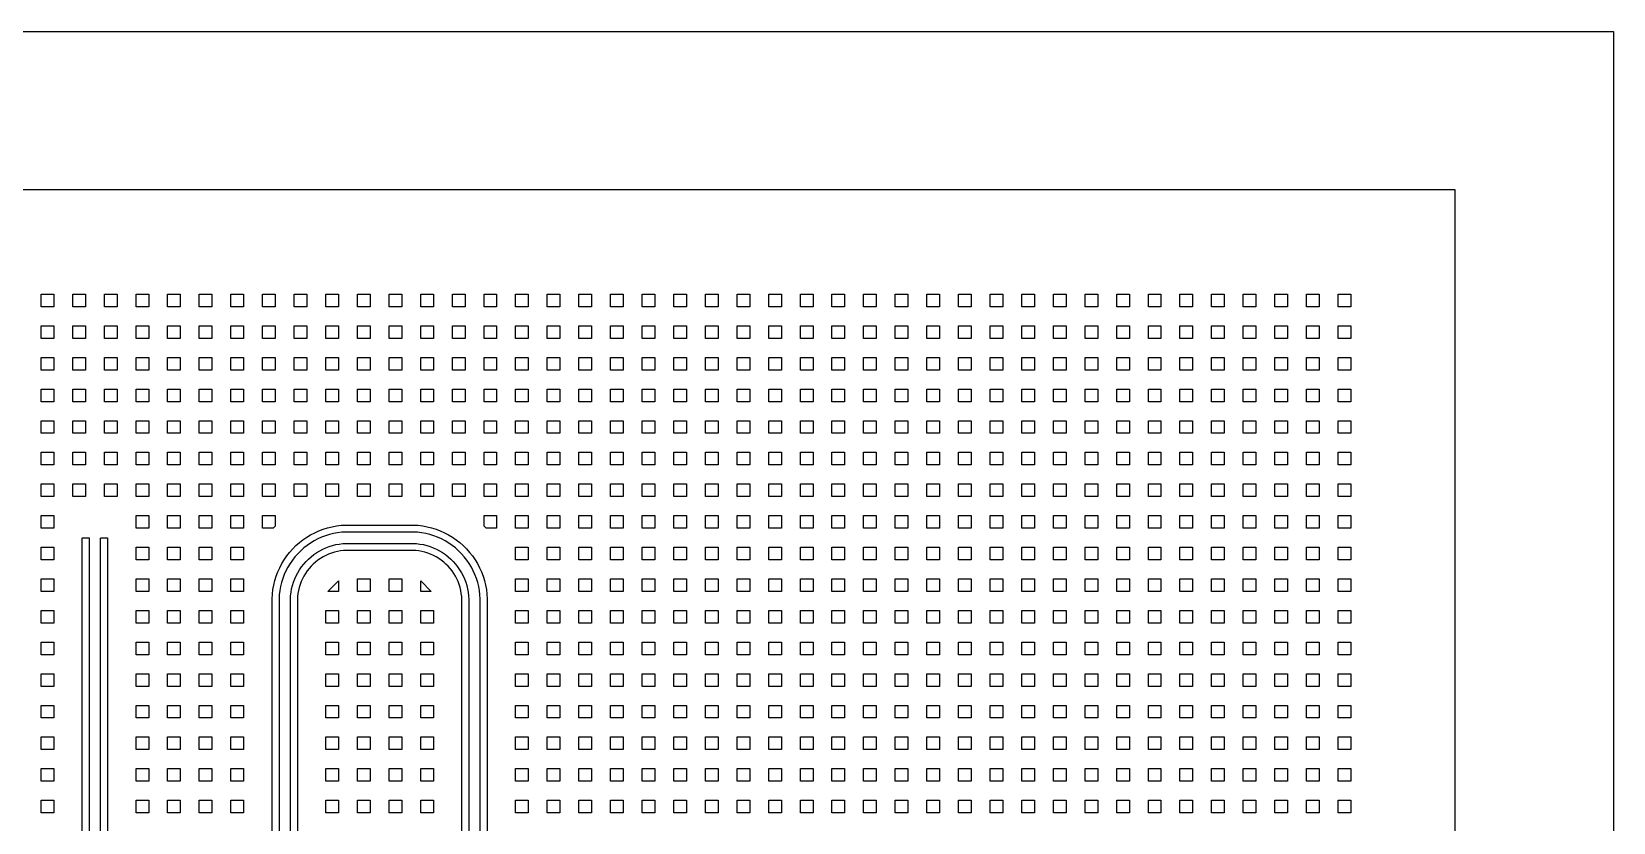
# Model space of a CAD drawing. Extents: x -2500 to 2500, y -2500 to 2500.
# Drawn here: x 0 to 2500, y 1250 to 2500 of the extents above; entities that cross this region are included whole.
import ezdxf

# ---------------------------------------------------------------- set-up
doc = ezdxf.new("R2010")
doc.units = 0
doc.layers.add('Flux traps', color=4, linetype='CONTINUOUS')
doc.layers.add('Nb_GroundP', color=3, linetype='CONTINUOUS')

msp = doc.modelspace()

# ---------------------------------------------------------------- linework, layer by layer
at = {"layer": 'Flux traps'}
for points in [[(15, 2065), (15, 2085), (35, 2085), (35, 2065)], [(65, 2065), (65, 2085), (85, 2085), (85, 2065)], [(115, 2065), (115, 2085), (135, 2085), (135, 2065)], [(165, 2065), (165, 2085), (185, 2085), (185, 2065)], [(215, 2065), (215, 2085), (235, 2085), (235, 2065)], [(265, 2065), (265, 2085), (285, 2085), (285, 2065)], [(315, 2065), (315, 2085), (335, 2085), (335, 2065)], [(365, 2065), (365, 2085), (385, 2085), (385, 2065)], [(415, 2065), (415, 2085), (435, 2085), (435, 2065)], [(465, 2065), (465, 2085), (485, 2085), (485, 2065)], [(515, 2065), (515, 2085), (535, 2085), (535, 2065)], [(565, 2065), (565, 2085), (585, 2085), (585, 2065)], [(615, 2065), (615, 2085), (635, 2085), (635, 2065)], [(665, 2065), (665, 2085), (685, 2085), (685, 2065)], [(715, 2065), (715, 2085), (735, 2085), (735, 2065)], [(765, 2065), (765, 2085), (785, 2085), (785, 2065)], [(815, 2065), (815, 2085), (835, 2085), (835, 2065)], [(865, 2065), (865, 2085), (885, 2085), (885, 2065)], [(915, 2065), (915, 2085), (935, 2085), (935, 2065)], [(965, 2065), (965, 2085), (985, 2085), (985, 2065)], [(1015, 2065), (1015, 2085), (1035, 2085), (1035, 2065)], [(1065, 2065), (1065, 2085), (1085, 2085), (1085, 2065)], [(1115, 2065), (1115, 2085), (1135, 2085), (1135, 2065)], [(1165, 2065), (1165, 2085), (1185, 2085), (1185, 2065)], [(1215, 2065), (1215, 2085), (1235, 2085), (1235, 2065)], [(1265, 2065), (1265, 2085), (1285, 2085), (1285, 2065)], [(1315, 2065), (1315, 2085), (1335, 2085), (1335, 2065)], [(1365, 2065), (1365, 2085), (1385, 2085), (1385, 2065)], [(1415, 2065), (1415, 2085), (1435, 2085), (1435, 2065)], [(1465, 2065), (1465, 2085), (1485, 2085), (1485, 2065)], [(1515, 2065), (1515, 2085), (1535, 2085), (1535, 2065)], [(1565, 2065), (1565, 2085), (1585, 2085), (1585, 2065)], [(1615, 2065), (1615, 2085), (1635, 2085), (1635, 2065)], [(1665, 2065), (1665, 2085), (1685, 2085), (1685, 2065)], [(1715, 2065), (1715, 2085), (1735, 2085), (1735, 2065)], [(1765, 2065), (1765, 2085), (1785, 2085), (1785, 2065)], [(1815, 2065), (1815, 2085), (1835, 2085), (1835, 2065)], [(1865, 2065), (1865, 2085), (1885, 2085), (1885, 2065)], [(1915, 2065), (1915, 2085), (1935, 2085), (1935, 2065)], [(1965, 2065), (1965, 2085), (1985, 2085), (1985, 2065)], [(2015, 2065), (2015, 2085), (2035, 2085), (2035, 2065)], [(2065, 2065), (2065, 2085), (2085, 2085), (2085, 2065)], [(15, 2015), (15, 2035), (35, 2035), (35, 2015)], [(65, 2015), (65, 2035), (85, 2035), (85, 2015)], [(115, 2015), (115, 2035), (135, 2035), (135, 2015)], [(165, 2015), (165, 2035), (185, 2035), (185, 2015)], [(215, 2015), (215, 2035), (235, 2035), (235, 2015)], [(265, 2015), (265, 2035), (285, 2035), (285, 2015)], [(315, 2015), (315, 2035), (335, 2035), (335, 2015)], [(365, 2015), (365, 2035), (385, 2035), (385, 2015)], [(415, 2015), (415, 2035), (435, 2035), (435, 2015)], [(465, 2015), (465, 2035), (485, 2035), (485, 2015)], [(515, 2015), (515, 2035), (535, 2035), (535, 2015)], [(565, 2015), (565, 2035), (585, 2035), (585, 2015)], [(615, 2015), (615, 2035), (635, 2035), (635, 2015)], [(665, 2015), (665, 2035), (685, 2035), (685, 2015)], [(715, 2015), (715, 2035), (735, 2035), (735, 2015)], [(765, 2015), (765, 2035), (785, 2035), (785, 2015)], [(815, 2015), (815, 2035), (835, 2035), (835, 2015)], [(865, 2015), (865, 2035), (885, 2035), (885, 2015)], [(915, 2015), (915, 2035), (935, 2035), (935, 2015)], [(965, 2015), (965, 2035), (985, 2035), (985, 2015)], [(1015, 2015), (1015, 2035), (1035, 2035), (1035, 2015)], [(1065, 2015), (1065, 2035), (1085, 2035), (1085, 2015)], [(1115, 2015), (1115, 2035), (1135, 2035), (1135, 2015)], [(1165, 2015), (1165, 2035), (1185, 2035), (1185, 2015)], [(1215, 2015), (1215, 2035), (1235, 2035), (1235, 2015)], [(1265, 2015), (1265, 2035), (1285, 2035), (1285, 2015)], [(1315, 2015), (1315, 2035), (1335, 2035), (1335, 2015)], [(1365, 2015), (1365, 2035), (1385, 2035), (1385, 2015)], [(1415, 2015), (1415, 2035), (1435, 2035), (1435, 2015)], [(1465, 2015), (1465, 2035), (1485, 2035), (1485, 2015)], [(1515, 2015), (1515, 2035), (1535, 2035), (1535, 2015)], [(1565, 2015), (1565, 2035), (1585, 2035), (1585, 2015)], [(1615, 2015), (1615, 2035), (1635, 2035), (1635, 2015)], [(1665, 2015), (1665, 2035), (1685, 2035), (1685, 2015)], [(1715, 2015), (1715, 2035), (1735, 2035), (1735, 2015)], [(1765, 2015), (1765, 2035), (1785, 2035), (1785, 2015)], [(1815, 2015), (1815, 2035), (1835, 2035), (1835, 2015)], [(1865, 2015), (1865, 2035), (1885, 2035), (1885, 2015)], [(1915, 2015), (1915, 2035), (1935, 2035), (1935, 2015)], [(1965, 2015), (1965, 2035), (1985, 2035), (1985, 2015)], [(2015, 2015), (2015, 2035), (2035, 2035), (2035, 2015)], [(2065, 2015), (2065, 2035), (2085, 2035), (2085, 2015)], [(15, 1965), (15, 1985), (35, 1985), (35, 1965)], [(65, 1965), (65, 1985), (85, 1985), (85, 1965)], [(115, 1965), (115, 1985), (135, 1985), (135, 1965)], [(165, 1965), (165, 1985), (185, 1985), (185, 1965)], [(215, 1965), (215, 1985), (235, 1985), (235, 1965)], [(265, 1965), (265, 1985), (285, 1985), (285, 1965)], [(315, 1965), (315, 1985), (335, 1985), (335, 1965)], [(365, 1965), (365, 1985), (385, 1985), (385, 1965)], [(415, 1965), (415, 1985), (435, 1985), (435, 1965)], [(465, 1965), (465, 1985), (485, 1985), (485, 1965)], [(515, 1965), (515, 1985), (535, 1985), (535, 1965)], [(565, 1965), (565, 1985), (585, 1985), (585, 1965)], [(615, 1965), (615, 1985), (635, 1985), (635, 1965)], [(665, 1965), (665, 1985), (685, 1985), (685, 1965)], [(715, 1965), (715, 1985), (735, 1985), (735, 1965)], [(765, 1965), (765, 1985), (785, 1985), (785, 1965)], [(815, 1965), (815, 1985), (835, 1985), (835, 1965)], [(865, 1965), (865, 1985), (885, 1985), (885, 1965)], [(915, 1965), (915, 1985), (935, 1985), (935, 1965)], [(965, 1965), (965, 1985), (985, 1985), (985, 1965)], [(1015, 1965), (1015, 1985), (1035, 1985), (1035, 1965)], [(1065, 1965), (1065, 1985), (1085, 1985), (1085, 1965)], [(1115, 1965), (1115, 1985), (1135, 1985), (1135, 1965)], [(1165, 1965), (1165, 1985), (1185, 1985), (1185, 1965)], [(1215, 1965), (1215, 1985), (1235, 1985), (1235, 1965)], [(1265, 1965), (1265, 1985), (1285, 1985), (1285, 1965)], [(1315, 1965), (1315, 1985), (1335, 1985), (1335, 1965)], [(1365, 1965), (1365, 1985), (1385, 1985), (1385, 1965)], [(1415, 1965), (1415, 1985), (1435, 1985), (1435, 1965)], [(1465, 1965), (1465, 1985), (1485, 1985), (1485, 1965)], [(1515, 1965), (1515, 1985), (1535, 1985), (1535, 1965)], [(1565, 1965), (1565, 1985), (1585, 1985), (1585, 1965)], [(1615, 1965), (1615, 1985), (1635, 1985), (1635, 1965)], [(1665, 1965), (1665, 1985), (1685, 1985), (1685, 1965)], [(1715, 1965), (1715, 1985), (1735, 1985), (1735, 1965)], [(1765, 1965), (1765, 1985), (1785, 1985), (1785, 1965)], [(1815, 1965), (1815, 1985), (1835, 1985), (1835, 1965)], [(1865, 1965), (1865, 1985), (1885, 1985), (1885, 1965)], [(1915, 1965), (1915, 1985), (1935, 1985), (1935, 1965)], [(1965, 1965), (1965, 1985), (1985, 1985), (1985, 1965)], [(2015, 1965), (2015, 1985), (2035, 1985), (2035, 1965)], [(2065, 1965), (2065, 1985), (2085, 1985), (2085, 1965)], [(15, 1915), (15, 1935), (35, 1935), (35, 1915)], [(65, 1915), (65, 1935), (85, 1935), (85, 1915)], [(115, 1915), (115, 1935), (135, 1935), (135, 1915)], [(165, 1915), (165, 1935), (185, 1935), (185, 1915)], [(215, 1915), (215, 1935), (235, 1935), (235, 1915)], [(265, 1915), (265, 1935), (285, 1935), (285, 1915)], [(315, 1915), (315, 1935), (335, 1935), (335, 1915)], [(365, 1915), (365, 1935), (385, 1935), (385, 1915)], [(415, 1915), (415, 1935), (435, 1935), (435, 1915)], [(465, 1915), (465, 1935), (485, 1935), (485, 1915)], [(515, 1915), (515, 1935), (535, 1935), (535, 1915)], [(565, 1915), (565, 1935), (585, 1935), (585, 1915)], [(615, 1915), (615, 1935), (635, 1935), (635, 1915)], [(665, 1915), (665, 1935), (685, 1935), (685, 1915)], [(715, 1915), (715, 1935), (735, 1935), (735, 1915)], [(765, 1915), (765, 1935), (785, 1935), (785, 1915)], [(815, 1915), (815, 1935), (835, 1935), (835, 1915)], [(865, 1915), (865, 1935), (885, 1935), (885, 1915)], [(915, 1915), (915, 1935), (935, 1935), (935, 1915)], [(965, 1915), (965, 1935), (985, 1935), (985, 1915)], [(1015, 1915), (1015, 1935), (1035, 1935), (1035, 1915)], [(1065, 1915), (1065, 1935), (1085, 1935), (1085, 1915)], [(1115, 1915), (1115, 1935), (1135, 1935), (1135, 1915)], [(1165, 1915), (1165, 1935), (1185, 1935), (1185, 1915)], [(1215, 1915), (1215, 1935), (1235, 1935), (1235, 1915)], [(1265, 1915), (1265, 1935), (1285, 1935), (1285, 1915)], [(1315, 1915), (1315, 1935), (1335, 1935), (1335, 1915)], [(1365, 1915), (1365, 1935), (1385, 1935), (1385, 1915)], [(1415, 1915), (1415, 1935), (1435, 1935), (1435, 1915)], [(1465, 1915), (1465, 1935), (1485, 1935), (1485, 1915)], [(1515, 1915), (1515, 1935), (1535, 1935), (1535, 1915)], [(1565, 1915), (1565, 1935), (1585, 1935), (1585, 1915)], [(1615, 1915), (1615, 1935), (1635, 1935), (1635, 1915)], [(1665, 1915), (1665, 1935), (1685, 1935), (1685, 1915)], [(1715, 1915), (1715, 1935), (1735, 1935), (1735, 1915)], [(1765, 1915), (1765, 1935), (1785, 1935), (1785, 1915)], [(1815, 1915), (1815, 1935), (1835, 1935), (1835, 1915)], [(1865, 1915), (1865, 1935), (1885, 1935), (1885, 1915)], [(1915, 1915), (1915, 1935), (1935, 1935), (1935, 1915)], [(1965, 1915), (1965, 1935), (1985, 1935), (1985, 1915)], [(2015, 1915), (2015, 1935), (2035, 1935), (2035, 1915)], [(2065, 1915), (2065, 1935), (2085, 1935), (2085, 1915)], [(15, 1865), (15, 1885), (35, 1885), (35, 1865)], [(65, 1865), (65, 1885), (85, 1885), (85, 1865)], [(115, 1865), (115, 1885), (135, 1885), (135, 1865)], [(165, 1865), (165, 1885), (185, 1885), (185, 1865)], [(215, 1865), (215, 1885), (235, 1885), (235, 1865)], [(265, 1865), (265, 1885), (285, 1885), (285, 1865)], [(315, 1865), (315, 1885), (335, 1885), (335, 1865)], [(365, 1865), (365, 1885), (385, 1885), (385, 1865)], [(415, 1865), (415, 1885), (435, 1885), (435, 1865)], [(465, 1865), (465, 1885), (485, 1885), (485, 1865)], [(515, 1865), (515, 1885), (535, 1885), (535, 1865)], [(565, 1865), (565, 1885), (585, 1885), (585, 1865)], [(615, 1865), (615, 1885), (635, 1885), (635, 1865)], [(665, 1865), (665, 1885), (685, 1885), (685, 1865)], [(715, 1865), (715, 1885), (735, 1885), (735, 1865)], [(765, 1865), (765, 1885), (785, 1885), (785, 1865)], [(815, 1865), (815, 1885), (835, 1885), (835, 1865)], [(865, 1865), (865, 1885), (885, 1885), (885, 1865)], [(915, 1865), (915, 1885), (935, 1885), (935, 1865)], [(965, 1865), (965, 1885), (985, 1885), (985, 1865)], [(1015, 1865), (1015, 1885), (1035, 1885), (1035, 1865)], [(1065, 1865), (1065, 1885), (1085, 1885), (1085, 1865)], [(1115, 1865), (1115, 1885), (1135, 1885), (1135, 1865)], [(1165, 1865), (1165, 1885), (1185, 1885), (1185, 1865)], [(1215, 1865), (1215, 1885), (1235, 1885), (1235, 1865)], [(1265, 1865), (1265, 1885), (1285, 1885), (1285, 1865)], [(1315, 1865), (1315, 1885), (1335, 1885), (1335, 1865)], [(1365, 1865), (1365, 1885), (1385, 1885), (1385, 1865)], [(1415, 1865), (1415, 1885), (1435, 1885), (1435, 1865)], [(1465, 1865), (1465, 1885), (1485, 1885), (1485, 1865)], [(1515, 1865), (1515, 1885), (1535, 1885), (1535, 1865)], [(1565, 1865), (1565, 1885), (1585, 1885), (1585, 1865)], [(1615, 1865), (1615, 1885), (1635, 1885), (1635, 1865)], [(1665, 1865), (1665, 1885), (1685, 1885), (1685, 1865)], [(1715, 1865), (1715, 1885), (1735, 1885), (1735, 1865)], [(1765, 1865), (1765, 1885), (1785, 1885), (1785, 1865)], [(1815, 1865), (1815, 1885), (1835, 1885), (1835, 1865)], [(1865, 1865), (1865, 1885), (1885, 1885), (1885, 1865)], [(1915, 1865), (1915, 1885), (1935, 1885), (1935, 1865)], [(1965, 1865), (1965, 1885), (1985, 1885), (1985, 1865)], [(2015, 1865), (2015, 1885), (2035, 1885), (2035, 1865)], [(2065, 1865), (2065, 1885), (2085, 1885), (2085, 1865)], [(15, 1815), (15, 1835), (35, 1835), (35, 1815)], [(65, 1815), (65, 1835), (85, 1835), (85, 1815)], [(115, 1815), (115, 1835), (135, 1835), (135, 1815)], [(165, 1815), (165, 1835), (185, 1835), (185, 1815)], [(215, 1815), (215, 1835), (235, 1835), (235, 1815)], [(265, 1815), (265, 1835), (285, 1835), (285, 1815)], [(315, 1815), (315, 1835), (335, 1835), (335, 1815)], [(365, 1815), (365, 1835), (385, 1835), (385, 1815)], [(415, 1815), (415, 1835), (435, 1835), (435, 1815)], [(465, 1815), (465, 1835), (485, 1835), (485, 1815)], [(515, 1815), (515, 1835), (535, 1835), (535, 1815)], [(565, 1815), (565, 1835), (585, 1835), (585, 1815)], [(615, 1815), (615, 1835), (635, 1835), (635, 1815)], [(665, 1815), (665, 1835), (685, 1835), (685, 1815)], [(715, 1815), (715, 1835), (735, 1835), (735, 1815)], [(765, 1815), (765, 1835), (785, 1835), (785, 1815)], [(815, 1815), (815, 1835), (835, 1835), (835, 1815)], [(865, 1815), (865, 1835), (885, 1835), (885, 1815)], [(915, 1815), (915, 1835), (935, 1835), (935, 1815)], [(965, 1815), (965, 1835), (985, 1835), (985, 1815)], [(1015, 1815), (1015, 1835), (1035, 1835), (1035, 1815)], [(1065, 1815), (1065, 1835), (1085, 1835), (1085, 1815)], [(1115, 1815), (1115, 1835), (1135, 1835), (1135, 1815)], [(1165, 1815), (1165, 1835), (1185, 1835), (1185, 1815)], [(1215, 1815), (1215, 1835), (1235, 1835), (1235, 1815)], [(1265, 1815), (1265, 1835), (1285, 1835), (1285, 1815)], [(1315, 1815), (1315, 1835), (1335, 1835), (1335, 1815)], [(1365, 1815), (1365, 1835), (1385, 1835), (1385, 1815)], [(1415, 1815), (1415, 1835), (1435, 1835), (1435, 1815)], [(1465, 1815), (1465, 1835), (1485, 1835), (1485, 1815)], [(1515, 1815), (1515, 1835), (1535, 1835), (1535, 1815)], [(1565, 1815), (1565, 1835), (1585, 1835), (1585, 1815)], [(1615, 1815), (1615, 1835), (1635, 1835), (1635, 1815)], [(1665, 1815), (1665, 1835), (1685, 1835), (1685, 1815)], [(1715, 1815), (1715, 1835), (1735, 1835), (1735, 1815)], [(1765, 1815), (1765, 1835), (1785, 1835), (1785, 1815)], [(1815, 1815), (1815, 1835), (1835, 1835), (1835, 1815)], [(1865, 1815), (1865, 1835), (1885, 1835), (1885, 1815)], [(1915, 1815), (1915, 1835), (1935, 1835), (1935, 1815)], [(1965, 1815), (1965, 1835), (1985, 1835), (1985, 1815)], [(2015, 1815), (2015, 1835), (2035, 1835), (2035, 1815)], [(2065, 1815), (2065, 1835), (2085, 1835), (2085, 1815)], [(15, 1765), (15, 1785), (35, 1785), (35, 1765)], [(65, 1765), (65, 1785), (85, 1785), (85, 1765)], [(115, 1765), (115, 1785), (135, 1785), (135, 1765)], [(165, 1765), (165, 1785), (185, 1785), (185, 1765)], [(215, 1765), (215, 1785), (235, 1785), (235, 1765)], [(265, 1765), (265, 1785), (285, 1785), (285, 1765)], [(315, 1765), (315, 1785), (335, 1785), (335, 1765)], [(365, 1765), (365, 1785), (385, 1785), (385, 1765)], [(415, 1765), (415, 1785), (435, 1785), (435, 1765)], [(465, 1765), (465, 1785), (485, 1785), (485, 1765)], [(515, 1765), (515, 1785), (535, 1785), (535, 1765)], [(565, 1765), (565, 1785), (585, 1785), (585, 1765)], [(615, 1765), (615, 1785), (635, 1785), (635, 1765)], [(665, 1765), (665, 1785), (685, 1785), (685, 1765)], [(715, 1765), (715, 1785), (735, 1785), (735, 1765)], [(765, 1765), (765, 1785), (785, 1785), (785, 1765)], [(815, 1765), (815, 1785), (835, 1785), (835, 1765)], [(865, 1765), (865, 1785), (885, 1785), (885, 1765)], [(915, 1765), (915, 1785), (935, 1785), (935, 1765)], [(965, 1765), (965, 1785), (985, 1785), (985, 1765)], [(1015, 1765), (1015, 1785), (1035, 1785), (1035, 1765)], [(1065, 1765), (1065, 1785), (1085, 1785), (1085, 1765)], [(1115, 1765), (1115, 1785), (1135, 1785), (1135, 1765)], [(1165, 1765), (1165, 1785), (1185, 1785), (1185, 1765)], [(1215, 1765), (1215, 1785), (1235, 1785), (1235, 1765)], [(1265, 1765), (1265, 1785), (1285, 1785), (1285, 1765)], [(1315, 1765), (1315, 1785), (1335, 1785), (1335, 1765)], [(1365, 1765), (1365, 1785), (1385, 1785), (1385, 1765)], [(1415, 1765), (1415, 1785), (1435, 1785), (1435, 1765)], [(1465, 1765), (1465, 1785), (1485, 1785), (1485, 1765)], [(1515, 1765), (1515, 1785), (1535, 1785), (1535, 1765)], [(1565, 1765), (1565, 1785), (1585, 1785), (1585, 1765)], [(1615, 1765), (1615, 1785), (1635, 1785), (1635, 1765)], [(1665, 1765), (1665, 1785), (1685, 1785), (1685, 1765)], [(1715, 1765), (1715, 1785), (1735, 1785), (1735, 1765)], [(1765, 1765), (1765, 1785), (1785, 1785), (1785, 1765)], [(1815, 1765), (1815, 1785), (1835, 1785), (1835, 1765)], [(1865, 1765), (1865, 1785), (1885, 1785), (1885, 1765)], [(1915, 1765), (1915, 1785), (1935, 1785), (1935, 1765)], [(1965, 1765), (1965, 1785), (1985, 1785), (1985, 1765)], [(2015, 1765), (2015, 1785), (2035, 1785), (2035, 1765)], [(2065, 1765), (2065, 1785), (2085, 1785), (2085, 1765)], [(15, 1715), (15, 1735), (35, 1735), (35, 1715)], [(165, 1715), (165, 1735), (185, 1735), (185, 1715)], [(215, 1715), (215, 1735), (235, 1735), (235, 1715)], [(265, 1715), (265, 1735), (285, 1735), (285, 1715)], [(315, 1715), (315, 1735), (335, 1735), (335, 1715)], [(365, 1715), (365, 1735), (385, 1735), (385, 1718.322), (381.678, 1715)], [(718.322, 1715), (715, 1718.322), (715, 1735), (735, 1735), (735, 1715)], [(765, 1715), (765, 1735), (785, 1735), (785, 1715)], [(815, 1715), (815, 1735), (835, 1735), (835, 1715)], [(865, 1715), (865, 1735), (885, 1735), (885, 1715)], [(915, 1715), (915, 1735), (935, 1735), (935, 1715)], [(965, 1715), (965, 1735), (985, 1735), (985, 1715)], [(1015, 1715), (1015, 1735), (1035, 1735), (1035, 1715)], [(1065, 1715), (1065, 1735), (1085, 1735), (1085, 1715)], [(1115, 1715), (1115, 1735), (1135, 1735), (1135, 1715)], [(1165, 1715), (1165, 1735), (1185, 1735), (1185, 1715)], [(1215, 1715), (1215, 1735), (1235, 1735), (1235, 1715)], [(1265, 1715), (1265, 1735), (1285, 1735), (1285, 1715)], [(1315, 1715), (1315, 1735), (1335, 1735), (1335, 1715)], [(1365, 1715), (1365, 1735), (1385, 1735), (1385, 1715)], [(1415, 1715), (1415, 1735), (1435, 1735), (1435, 1715)], [(1465, 1715), (1465, 1735), (1485, 1735), (1485, 1715)], [(1515, 1715), (1515, 1735), (1535, 1735), (1535, 1715)], [(1565, 1715), (1565, 1735), (1585, 1735), (1585, 1715)], [(1615, 1715), (1615, 1735), (1635, 1735), (1635, 1715)], [(1665, 1715), (1665, 1735), (1685, 1735), (1685, 1715)], [(1715, 1715), (1715, 1735), (1735, 1735), (1735, 1715)], [(1765, 1715), (1765, 1735), (1785, 1735), (1785, 1715)], [(1815, 1715), (1815, 1735), (1835, 1735), (1835, 1715)], [(1865, 1715), (1865, 1735), (1885, 1735), (1885, 1715)], [(1915, 1715), (1915, 1735), (1935, 1735), (1935, 1715)], [(1965, 1715), (1965, 1735), (1985, 1735), (1985, 1715)], [(2015, 1715), (2015, 1735), (2035, 1735), (2035, 1715)], [(2065, 1715), (2065, 1735), (2085, 1735), (2085, 1715)], [(15, 1665), (15, 1685), (35, 1685), (35, 1665)], [(165, 1665), (165, 1685), (185, 1685), (185, 1665)], [(215, 1665), (215, 1685), (235, 1685), (235, 1665)], [(265, 1665), (265, 1685), (285, 1685), (285, 1665)], [(315, 1665), (315, 1685), (335, 1685), (335, 1665)], [(765, 1665), (765, 1685), (785, 1685), (785, 1665)], [(815, 1665), (815, 1685), (835, 1685), (835, 1665)], [(865, 1665), (865, 1685), (885, 1685), (885, 1665)], [(915, 1665), (915, 1685), (935, 1685), (935, 1665)], [(965, 1665), (965, 1685), (985, 1685), (985, 1665)], [(1015, 1665), (1015, 1685), (1035, 1685), (1035, 1665)], [(1065, 1665), (1065, 1685), (1085, 1685), (1085, 1665)], [(1115, 1665), (1115, 1685), (1135, 1685), (1135, 1665)], [(1165, 1665), (1165, 1685), (1185, 1685), (1185, 1665)], [(1215, 1665), (1215, 1685), (1235, 1685), (1235, 1665)], [(1265, 1665), (1265, 1685), (1285, 1685), (1285, 1665)], [(1315, 1665), (1315, 1685), (1335, 1685), (1335, 1665)], [(1365, 1665), (1365, 1685), (1385, 1685), (1385, 1665)], [(1415, 1665), (1415, 1685), (1435, 1685), (1435, 1665)], [(1465, 1665), (1465, 1685), (1485, 1685), (1485, 1665)], [(1515, 1665), (1515, 1685), (1535, 1685), (1535, 1665)], [(1565, 1665), (1565, 1685), (1585, 1685), (1585, 1665)], [(1615, 1665), (1615, 1685), (1635, 1685), (1635, 1665)], [(1665, 1665), (1665, 1685), (1685, 1685), (1685, 1665)], [(1715, 1665), (1715, 1685), (1735, 1685), (1735, 1665)], [(1765, 1665), (1765, 1685), (1785, 1685), (1785, 1665)], [(1815, 1665), (1815, 1685), (1835, 1685), (1835, 1665)], [(1865, 1665), (1865, 1685), (1885, 1685), (1885, 1665)], [(1915, 1665), (1915, 1685), (1935, 1685), (1935, 1665)], [(1965, 1665), (1965, 1685), (1985, 1685), (1985, 1665)], [(2015, 1665), (2015, 1685), (2035, 1685), (2035, 1665)], [(2065, 1665), (2065, 1685), (2085, 1685), (2085, 1665)], [(15, 1615), (15, 1635), (35, 1635), (35, 1615)], [(165, 1615), (165, 1635), (185, 1635), (185, 1615)], [(215, 1615), (215, 1635), (235, 1635), (235, 1615)], [(265, 1615), (265, 1635), (285, 1635), (285, 1615)], [(315, 1615), (315, 1635), (335, 1635), (335, 1615)], [(468.377, 1615), (485, 1631.623), (485, 1615)], [(515, 1615), (515, 1635), (535, 1635), (535, 1615)], [(565, 1615), (565, 1635), (585, 1635), (585, 1615)], [(615, 1615), (615, 1631.623), (631.623, 1615)], [(765, 1615), (765, 1635), (785, 1635), (785, 1615)], [(815, 1615), (815, 1635), (835, 1635), (835, 1615)], [(865, 1615), (865, 1635), (885, 1635), (885, 1615)], [(915, 1615), (915, 1635), (935, 1635), (935, 1615)], [(965, 1615), (965, 1635), (985, 1635), (985, 1615)], [(1015, 1615), (1015, 1635), (1035, 1635), (1035, 1615)], [(1065, 1615), (1065, 1635), (1085, 1635), (1085, 1615)], [(1115, 1615), (1115, 1635), (1135, 1635), (1135, 1615)], [(1165, 1615), (1165, 1635), (1185, 1635), (1185, 1615)], [(1215, 1615), (1215, 1635), (1235, 1635), (1235, 1615)], [(1265, 1615), (1265, 1635), (1285, 1635), (1285, 1615)], [(1315, 1615), (1315, 1635), (1335, 1635), (1335, 1615)], [(1365, 1615), (1365, 1635), (1385, 1635), (1385, 1615)], [(1415, 1615), (1415, 1635), (1435, 1635), (1435, 1615)], [(1465, 1615), (1465, 1635), (1485, 1635), (1485, 1615)], [(1515, 1615), (1515, 1635), (1535, 1635), (1535, 1615)], [(1565, 1615), (1565, 1635), (1585, 1635), (1585, 1615)], [(1615, 1615), (1615, 1635), (1635, 1635), (1635, 1615)], [(1665, 1615), (1665, 1635), (1685, 1635), (1685, 1615)], [(1715, 1615), (1715, 1635), (1735, 1635), (1735, 1615)], [(1765, 1615), (1765, 1635), (1785, 1635), (1785, 1615)], [(1815, 1615), (1815, 1635), (1835, 1635), (1835, 1615)], [(1865, 1615), (1865, 1635), (1885, 1635), (1885, 1615)], [(1915, 1615), (1915, 1635), (1935, 1635), (1935, 1615)], [(1965, 1615), (1965, 1635), (1985, 1635), (1985, 1615)], [(2015, 1615), (2015, 1635), (2035, 1635), (2035, 1615)], [(2065, 1615), (2065, 1635), (2085, 1635), (2085, 1615)], [(15, 1565), (15, 1585), (35, 1585), (35, 1565)], [(165, 1565), (165, 1585), (185, 1585), (185, 1565)], [(215, 1565), (215, 1585), (235, 1585), (235, 1565)], [(265, 1565), (265, 1585), (285, 1585), (285, 1565)], [(315, 1565), (315, 1585), (335, 1585), (335, 1565)], [(465, 1565), (465, 1585), (485, 1585), (485, 1565)], [(515, 1565), (515, 1585), (535, 1585), (535, 1565)], [(565, 1565), (565, 1585), (585, 1585), (585, 1565)], [(615, 1565), (615, 1585), (635, 1585), (635, 1565)], [(765, 1565), (765, 1585), (785, 1585), (785, 1565)], [(815, 1565), (815, 1585), (835, 1585), (835, 1565)], [(865, 1565), (865, 1585), (885, 1585), (885, 1565)], [(915, 1565), (915, 1585), (935, 1585), (935, 1565)], [(965, 1565), (965, 1585), (985, 1585), (985, 1565)], [(1015, 1565), (1015, 1585), (1035, 1585), (1035, 1565)], [(1065, 1565), (1065, 1585), (1085, 1585), (1085, 1565)], [(1115, 1565), (1115, 1585), (1135, 1585), (1135, 1565)], [(1165, 1565), (1165, 1585), (1185, 1585), (1185, 1565)], [(1215, 1565), (1215, 1585), (1235, 1585), (1235, 1565)], [(1265, 1565), (1265, 1585), (1285, 1585), (1285, 1565)], [(1315, 1565), (1315, 1585), (1335, 1585), (1335, 1565)], [(1365, 1565), (1365, 1585), (1385, 1585), (1385, 1565)], [(1415, 1565), (1415, 1585), (1435, 1585), (1435, 1565)], [(1465, 1565), (1465, 1585), (1485, 1585), (1485, 1565)], [(1515, 1565), (1515, 1585), (1535, 1585), (1535, 1565)], [(1565, 1565), (1565, 1585), (1585, 1585), (1585, 1565)], [(1615, 1565), (1615, 1585), (1635, 1585), (1635, 1565)], [(1665, 1565), (1665, 1585), (1685, 1585), (1685, 1565)], [(1715, 1565), (1715, 1585), (1735, 1585), (1735, 1565)], [(1765, 1565), (1765, 1585), (1785, 1585), (1785, 1565)], [(1815, 1565), (1815, 1585), (1835, 1585), (1835, 1565)], [(1865, 1565), (1865, 1585), (1885, 1585), (1885, 1565)], [(1915, 1565), (1915, 1585), (1935, 1585), (1935, 1565)], [(1965, 1565), (1965, 1585), (1985, 1585), (1985, 1565)], [(2015, 1565), (2015, 1585), (2035, 1585), (2035, 1565)], [(2065, 1565), (2065, 1585), (2085, 1585), (2085, 1565)], [(15, 1515), (15, 1535), (35, 1535), (35, 1515)], [(165, 1515), (165, 1535), (185, 1535), (185, 1515)], [(215, 1515), (215, 1535), (235, 1535), (235, 1515)], [(265, 1515), (265, 1535), (285, 1535), (285, 1515)], [(315, 1515), (315, 1535), (335, 1535), (335, 1515)], [(465, 1515), (465, 1535), (485, 1535), (485, 1515)], [(515, 1515), (515, 1535), (535, 1535), (535, 1515)], [(565, 1515), (565, 1535), (585, 1535), (585, 1515)], [(615, 1515), (615, 1535), (635, 1535), (635, 1515)], [(765, 1515), (765, 1535), (785, 1535), (785, 1515)], [(815, 1515), (815, 1535), (835, 1535), (835, 1515)], [(865, 1515), (865, 1535), (885, 1535), (885, 1515)], [(915, 1515), (915, 1535), (935, 1535), (935, 1515)], [(965, 1515), (965, 1535), (985, 1535), (985, 1515)], [(1015, 1515), (1015, 1535), (1035, 1535), (1035, 1515)], [(1065, 1515), (1065, 1535), (1085, 1535), (1085, 1515)], [(1115, 1515), (1115, 1535), (1135, 1535), (1135, 1515)], [(1165, 1515), (1165, 1535), (1185, 1535), (1185, 1515)], [(1215, 1515), (1215, 1535), (1235, 1535), (1235, 1515)], [(1265, 1515), (1265, 1535), (1285, 1535), (1285, 1515)], [(1315, 1515), (1315, 1535), (1335, 1535), (1335, 1515)], [(1365, 1515), (1365, 1535), (1385, 1535), (1385, 1515)], [(1415, 1515), (1415, 1535), (1435, 1535), (1435, 1515)], [(1465, 1515), (1465, 1535), (1485, 1535), (1485, 1515)], [(1515, 1515), (1515, 1535), (1535, 1535), (1535, 1515)], [(1565, 1515), (1565, 1535), (1585, 1535), (1585, 1515)], [(1615, 1515), (1615, 1535), (1635, 1535), (1635, 1515)], [(1665, 1515), (1665, 1535), (1685, 1535), (1685, 1515)], [(1715, 1515), (1715, 1535), (1735, 1535), (1735, 1515)], [(1765, 1515), (1765, 1535), (1785, 1535), (1785, 1515)], [(1815, 1515), (1815, 1535), (1835, 1535), (1835, 1515)], [(1865, 1515), (1865, 1535), (1885, 1535), (1885, 1515)], [(1915, 1515), (1915, 1535), (1935, 1535), (1935, 1515)], [(1965, 1515), (1965, 1535), (1985, 1535), (1985, 1515)], [(2015, 1515), (2015, 1535), (2035, 1535), (2035, 1515)], [(2065, 1515), (2065, 1535), (2085, 1535), (2085, 1515)], [(15, 1465), (15, 1485), (35, 1485), (35, 1465)], [(165, 1465), (165, 1485), (185, 1485), (185, 1465)], [(215, 1465), (215, 1485), (235, 1485), (235, 1465)], [(265, 1465), (265, 1485), (285, 1485), (285, 1465)], [(315, 1465), (315, 1485), (335, 1485), (335, 1465)], [(465, 1465), (465, 1485), (485, 1485), (485, 1465)], [(515, 1465), (515, 1485), (535, 1485), (535, 1465)], [(565, 1465), (565, 1485), (585, 1485), (585, 1465)], [(615, 1465), (615, 1485), (635, 1485), (635, 1465)], [(765, 1465), (765, 1485), (785, 1485), (785, 1465)], [(815, 1465), (815, 1485), (835, 1485), (835, 1465)], [(865, 1465), (865, 1485), (885, 1485), (885, 1465)], [(915, 1465), (915, 1485), (935, 1485), (935, 1465)], [(965, 1465), (965, 1485), (985, 1485), (985, 1465)], [(1015, 1465), (1015, 1485), (1035, 1485), (1035, 1465)], [(1065, 1465), (1065, 1485), (1085, 1485), (1085, 1465)], [(1115, 1465), (1115, 1485), (1135, 1485), (1135, 1465)], [(1165, 1465), (1165, 1485), (1185, 1485), (1185, 1465)], [(1215, 1465), (1215, 1485), (1235, 1485), (1235, 1465)], [(1265, 1465), (1265, 1485), (1285, 1485), (1285, 1465)], [(1315, 1465), (1315, 1485), (1335, 1485), (1335, 1465)], [(1365, 1465), (1365, 1485), (1385, 1485), (1385, 1465)], [(1415, 1465), (1415, 1485), (1435, 1485), (1435, 1465)], [(1465, 1465), (1465, 1485), (1485, 1485), (1485, 1465)], [(1515, 1465), (1515, 1485), (1535, 1485), (1535, 1465)], [(1565, 1465), (1565, 1485), (1585, 1485), (1585, 1465)], [(1615, 1465), (1615, 1485), (1635, 1485), (1635, 1465)], [(1665, 1465), (1665, 1485), (1685, 1485), (1685, 1465)], [(1715, 1465), (1715, 1485), (1735, 1485), (1735, 1465)], [(1765, 1465), (1765, 1485), (1785, 1485), (1785, 1465)], [(1815, 1465), (1815, 1485), (1835, 1485), (1835, 1465)], [(1865, 1465), (1865, 1485), (1885, 1485), (1885, 1465)], [(1915, 1465), (1915, 1485), (1935, 1485), (1935, 1465)], [(1965, 1465), (1965, 1485), (1985, 1485), (1985, 1465)], [(2015, 1465), (2015, 1485), (2035, 1485), (2035, 1465)], [(2065, 1465), (2065, 1485), (2085, 1485), (2085, 1465)], [(15, 1415), (15, 1435), (35, 1435), (35, 1415)], [(165, 1415), (165, 1435), (185, 1435), (185, 1415)], [(215, 1415), (215, 1435), (235, 1435), (235, 1415)], [(265, 1415), (265, 1435), (285, 1435), (285, 1415)], [(315, 1415), (315, 1435), (335, 1435), (335, 1415)], [(465, 1415), (465, 1435), (485, 1435), (485, 1415)], [(515, 1415), (515, 1435), (535, 1435), (535, 1415)], [(565, 1415), (565, 1435), (585, 1435), (585, 1415)], [(615, 1415), (615, 1435), (635, 1435), (635, 1415)], [(765, 1415), (765, 1435), (785, 1435), (785, 1415)], [(815, 1415), (815, 1435), (835, 1435), (835, 1415)], [(865, 1415), (865, 1435), (885, 1435), (885, 1415)], [(915, 1415), (915, 1435), (935, 1435), (935, 1415)], [(965, 1415), (965, 1435), (985, 1435), (985, 1415)], [(1015, 1415), (1015, 1435), (1035, 1435), (1035, 1415)], [(1065, 1415), (1065, 1435), (1085, 1435), (1085, 1415)], [(1115, 1415), (1115, 1435), (1135, 1435), (1135, 1415)], [(1165, 1415), (1165, 1435), (1185, 1435), (1185, 1415)], [(1215, 1415), (1215, 1435), (1235, 1435), (1235, 1415)], [(1265, 1415), (1265, 1435), (1285, 1435), (1285, 1415)], [(1315, 1415), (1315, 1435), (1335, 1435), (1335, 1415)], [(1365, 1415), (1365, 1435), (1385, 1435), (1385, 1415)], [(1415, 1415), (1415, 1435), (1435, 1435), (1435, 1415)], [(1465, 1415), (1465, 1435), (1485, 1435), (1485, 1415)], [(1515, 1415), (1515, 1435), (1535, 1435), (1535, 1415)], [(1565, 1415), (1565, 1435), (1585, 1435), (1585, 1415)], [(1615, 1415), (1615, 1435), (1635, 1435), (1635, 1415)], [(1665, 1415), (1665, 1435), (1685, 1435), (1685, 1415)], [(1715, 1415), (1715, 1435), (1735, 1435), (1735, 1415)], [(1765, 1415), (1765, 1435), (1785, 1435), (1785, 1415)], [(1815, 1415), (1815, 1435), (1835, 1435), (1835, 1415)], [(1865, 1415), (1865, 1435), (1885, 1435), (1885, 1415)], [(1915, 1415), (1915, 1435), (1935, 1435), (1935, 1415)], [(1965, 1415), (1965, 1435), (1985, 1435), (1985, 1415)], [(2015, 1415), (2015, 1435), (2035, 1435), (2035, 1415)], [(2065, 1415), (2065, 1435), (2085, 1435), (2085, 1415)], [(15, 1365), (15, 1385), (35, 1385), (35, 1365)], [(165, 1365), (165, 1385), (185, 1385), (185, 1365)], [(215, 1365), (215, 1385), (235, 1385), (235, 1365)], [(265, 1365), (265, 1385), (285, 1385), (285, 1365)], [(315, 1365), (315, 1385), (335, 1385), (335, 1365)], [(465, 1365), (465, 1385), (485, 1385), (485, 1365)], [(515, 1365), (515, 1385), (535, 1385), (535, 1365)], [(565, 1365), (565, 1385), (585, 1385), (585, 1365)], [(615, 1365), (615, 1385), (635, 1385), (635, 1365)], [(765, 1365), (765, 1385), (785, 1385), (785, 1365)], [(815, 1365), (815, 1385), (835, 1385), (835, 1365)], [(865, 1365), (865, 1385), (885, 1385), (885, 1365)], [(915, 1365), (915, 1385), (935, 1385), (935, 1365)], [(965, 1365), (965, 1385), (985, 1385), (985, 1365)], [(1015, 1365), (1015, 1385), (1035, 1385), (1035, 1365)], [(1065, 1365), (1065, 1385), (1085, 1385), (1085, 1365)], [(1115, 1365), (1115, 1385), (1135, 1385), (1135, 1365)], [(1165, 1365), (1165, 1385), (1185, 1385), (1185, 1365)], [(1215, 1365), (1215, 1385), (1235, 1385), (1235, 1365)], [(1265, 1365), (1265, 1385), (1285, 1385), (1285, 1365)], [(1315, 1365), (1315, 1385), (1335, 1385), (1335, 1365)], [(1365, 1365), (1365, 1385), (1385, 1385), (1385, 1365)], [(1415, 1365), (1415, 1385), (1435, 1385), (1435, 1365)], [(1465, 1365), (1465, 1385), (1485, 1385), (1485, 1365)], [(1515, 1365), (1515, 1385), (1535, 1385), (1535, 1365)], [(1565, 1365), (1565, 1385), (1585, 1385), (1585, 1365)], [(1615, 1365), (1615, 1385), (1635, 1385), (1635, 1365)], [(1665, 1365), (1665, 1385), (1685, 1385), (1685, 1365)], [(1715, 1365), (1715, 1385), (1735, 1385), (1735, 1365)], [(1765, 1365), (1765, 1385), (1785, 1385), (1785, 1365)], [(1815, 1365), (1815, 1385), (1835, 1385), (1835, 1365)], [(1865, 1365), (1865, 1385), (1885, 1385), (1885, 1365)], [(1915, 1365), (1915, 1385), (1935, 1385), (1935, 1365)], [(1965, 1365), (1965, 1385), (1985, 1385), (1985, 1365)], [(2015, 1365), (2015, 1385), (2035, 1385), (2035, 1365)], [(2065, 1365), (2065, 1385), (2085, 1385), (2085, 1365)], [(15, 1315), (15, 1335), (35, 1335), (35, 1315)], [(165, 1315), (165, 1335), (185, 1335), (185, 1315)], [(215, 1315), (215, 1335), (235, 1335), (235, 1315)], [(265, 1315), (265, 1335), (285, 1335), (285, 1315)], [(315, 1315), (315, 1335), (335, 1335), (335, 1315)], [(465, 1315), (465, 1335), (485, 1335), (485, 1315)], [(515, 1315), (515, 1335), (535, 1335), (535, 1315)], [(565, 1315), (565, 1335), (585, 1335), (585, 1315)], [(615, 1315), (615, 1335), (635, 1335), (635, 1315)], [(765, 1315), (765, 1335), (785, 1335), (785, 1315)], [(815, 1315), (815, 1335), (835, 1335), (835, 1315)], [(865, 1315), (865, 1335), (885, 1335), (885, 1315)], [(915, 1315), (915, 1335), (935, 1335), (935, 1315)], [(965, 1315), (965, 1335), (985, 1335), (985, 1315)], [(1015, 1315), (1015, 1335), (1035, 1335), (1035, 1315)], [(1065, 1315), (1065, 1335), (1085, 1335), (1085, 1315)], [(1115, 1315), (1115, 1335), (1135, 1335), (1135, 1315)], [(1165, 1315), (1165, 1335), (1185, 1335), (1185, 1315)], [(1215, 1315), (1215, 1335), (1235, 1335), (1235, 1315)], [(1265, 1315), (1265, 1335), (1285, 1335), (1285, 1315)], [(1315, 1315), (1315, 1335), (1335, 1335), (1335, 1315)], [(1365, 1315), (1365, 1335), (1385, 1335), (1385, 1315)], [(1415, 1315), (1415, 1335), (1435, 1335), (1435, 1315)], [(1465, 1315), (1465, 1335), (1485, 1335), (1485, 1315)], [(1515, 1315), (1515, 1335), (1535, 1335), (1535, 1315)], [(1565, 1315), (1565, 1335), (1585, 1335), (1585, 1315)], [(1615, 1315), (1615, 1335), (1635, 1335), (1635, 1315)], [(1665, 1315), (1665, 1335), (1685, 1335), (1685, 1315)], [(1715, 1315), (1715, 1335), (1735, 1335), (1735, 1315)], [(1765, 1315), (1765, 1335), (1785, 1335), (1785, 1315)], [(1815, 1315), (1815, 1335), (1835, 1335), (1835, 1315)], [(1865, 1315), (1865, 1335), (1885, 1335), (1885, 1315)], [(1915, 1315), (1915, 1335), (1935, 1335), (1935, 1315)], [(1965, 1315), (1965, 1335), (1985, 1335), (1985, 1315)], [(2015, 1315), (2015, 1335), (2035, 1335), (2035, 1315)], [(2065, 1315), (2065, 1335), (2085, 1335), (2085, 1315)], [(15, 1265), (15, 1285), (35, 1285), (35, 1265)], [(165, 1265), (165, 1285), (185, 1285), (185, 1265)], [(215, 1265), (215, 1285), (235, 1285), (235, 1265)], [(265, 1265), (265, 1285), (285, 1285), (285, 1265)], [(315, 1265), (315, 1285), (335, 1285), (335, 1265)], [(465, 1265), (465, 1285), (485, 1285), (485, 1265)], [(515, 1265), (515, 1285), (535, 1285), (535, 1265)], [(565, 1265), (565, 1285), (585, 1285), (585, 1265)], [(615, 1265), (615, 1285), (635, 1285), (635, 1265)], [(765, 1265), (765, 1285), (785, 1285), (785, 1265)], [(815, 1265), (815, 1285), (835, 1285), (835, 1265)], [(865, 1265), (865, 1285), (885, 1285), (885, 1265)], [(915, 1265), (915, 1285), (935, 1285), (935, 1265)], [(965, 1265), (965, 1285), (985, 1285), (985, 1265)], [(1015, 1265), (1015, 1285), (1035, 1285), (1035, 1265)], [(1065, 1265), (1065, 1285), (1085, 1285), (1085, 1265)], [(1115, 1265), (1115, 1285), (1135, 1285), (1135, 1265)], [(1165, 1265), (1165, 1285), (1185, 1285), (1185, 1265)], [(1215, 1265), (1215, 1285), (1235, 1285), (1235, 1265)], [(1265, 1265), (1265, 1285), (1285, 1285), (1285, 1265)], [(1315, 1265), (1315, 1285), (1335, 1285), (1335, 1265)], [(1365, 1265), (1365, 1285), (1385, 1285), (1385, 1265)], [(1415, 1265), (1415, 1285), (1435, 1285), (1435, 1265)], [(1465, 1265), (1465, 1285), (1485, 1285), (1485, 1265)], [(1515, 1265), (1515, 1285), (1535, 1285), (1535, 1265)], [(1565, 1265), (1565, 1285), (1585, 1285), (1585, 1265)], [(1615, 1265), (1615, 1285), (1635, 1285), (1635, 1265)], [(1665, 1265), (1665, 1285), (1685, 1285), (1685, 1265)], [(1715, 1265), (1715, 1285), (1735, 1285), (1735, 1265)], [(1765, 1265), (1765, 1285), (1785, 1285), (1785, 1265)], [(1815, 1265), (1815, 1285), (1835, 1285), (1835, 1265)], [(1865, 1265), (1865, 1285), (1885, 1285), (1885, 1265)], [(1915, 1265), (1915, 1285), (1935, 1285), (1935, 1265)], [(1965, 1265), (1965, 1285), (1985, 1285), (1985, 1265)], [(2015, 1265), (2015, 1285), (2035, 1285), (2035, 1265)], [(2065, 1265), (2065, 1285), (2085, 1285), (2085, 1265)]]:
    msp.add_lwpolyline(points, close=True, dxfattribs=at)
at = {"layer": 'Nb_GroundP'}
msp.add_lwpolyline([(-2500, 0), (-2500, 2500), (2500, 2500), (2500, 0), (2250, 0), (2250, 2250), (-2150, 2250), (-2150, 1850), (-2200, 1850), (-2200, 2250), (-2250, 2250), (-2250, 0)], close=True, dxfattribs=at)
for points in [[(80, 146.374), (80, 1699.044), (80.008, 1699.131), (80.023, 1699.217), (80.045, 1699.301), (80.075, 1699.383), (80.112, 1699.462), (80.156, 1699.538), (80.206, 1699.609), (80.262, 1699.676), (80.324, 1699.738), (80.391, 1699.794), (80.462, 1699.844), (80.538, 1699.888), (80.617, 1699.925), (80.699, 1699.955), (80.783, 1699.977), (80.869, 1699.992), (80.956, 1700), (90.044, 1700), (90.131, 1699.992), (90.217, 1699.977), (90.301, 1699.955), (90.383, 1699.925), (90.462, 1699.888), (90.538, 1699.844), (90.609, 1699.794), (90.676, 1699.738), (90.738, 1699.676), (90.794, 1699.609), (90.844, 1699.538), (90.888, 1699.462), (90.925, 1699.383), (90.955, 1699.301), (90.977, 1699.217), (90.992, 1699.131), (91, 1699.044), (91, 146.642)], [(109, 150.205), (109, 1699.044), (109.008, 1699.131), (109.023, 1699.217), (109.045, 1699.301), (109.075, 1699.383), (109.112, 1699.462), (109.156, 1699.538), (109.206, 1699.609), (109.262, 1699.676), (109.324, 1699.738), (109.391, 1699.794), (109.462, 1699.844), (109.538, 1699.888), (109.617, 1699.925), (109.699, 1699.955), (109.783, 1699.977), (109.869, 1699.992), (109.956, 1700), (119.044, 1700), (119.131, 1699.992), (119.217, 1699.977), (119.301, 1699.955), (119.383, 1699.925), (119.462, 1699.888), (119.538, 1699.844), (119.609, 1699.794), (119.676, 1699.738), (119.738, 1699.676), (119.794, 1699.609), (119.844, 1699.538), (119.888, 1699.462), (119.925, 1699.383), (119.955, 1699.301), (119.977, 1699.217), (119.992, 1699.131), (120, 1699.044), (120, 147.583)], [(380, 147.583), (380, 1603.626), (380.438, 1610.865), (381.312, 1618.064), (382.619, 1625.197), (384.355, 1632.239), (386.512, 1639.162), (389.084, 1645.943), (392.06, 1652.556), (395.43, 1658.977), (399.182, 1665.184), (403.302, 1671.152), (407.774, 1676.861), (412.583, 1682.289), (417.711, 1687.417), (423.139, 1692.226), (428.848, 1696.698), (434.816, 1700.818), (441.023, 1704.57), (447.444, 1707.94), (454.057, 1710.916), (460.838, 1713.488), (467.761, 1715.645), (474.803, 1717.381), (481.936, 1718.688), (489.135, 1719.562), (496.374, 1720), (603.626, 1720), (610.865, 1719.562), (618.064, 1718.688), (625.197, 1717.381), (632.239, 1715.645), (639.162, 1713.488), (645.943, 1710.916), (652.556, 1707.94), (658.977, 1704.57), (665.184, 1700.818), (671.152, 1696.698), (676.861, 1692.226), (682.289, 1687.417), (687.417, 1682.289), (692.226, 1676.861), (696.698, 1671.152), (700.818, 1665.184), (704.57, 1658.977), (707.94, 1652.556), (710.916, 1645.943), (713.488, 1639.162), (715.645, 1632.239), (717.381, 1625.197), (718.688, 1618.064), (719.562, 1610.865), (720, 1603.626), (720, 575.956)], [(709, 625.956), (709, 1603.294), (708.602, 1609.869), (707.808, 1616.408), (706.621, 1622.887), (705.044, 1629.283), (703.085, 1635.572), (700.749, 1641.732), (698.045, 1647.738), (694.984, 1653.571), (691.576, 1659.208), (687.834, 1664.63), (683.772, 1669.815), (679.404, 1674.746), (674.746, 1679.404), (669.815, 1683.772), (664.63, 1687.834), (659.208, 1691.576), (653.571, 1694.984), (647.738, 1698.045), (641.732, 1700.749), (635.572, 1703.085), (629.283, 1705.044), (622.887, 1706.621), (616.408, 1707.808), (609.869, 1708.602), (603.294, 1709), (496.706, 1709), (490.131, 1708.602), (483.592, 1707.808), (477.113, 1706.621), (470.717, 1705.044), (464.428, 1703.085), (458.268, 1700.749), (452.262, 1698.045), (446.429, 1694.984), (440.792, 1691.576), (435.37, 1687.834), (430.185, 1683.772), (425.254, 1679.404), (420.596, 1674.746), (416.228, 1669.815), (412.166, 1664.63), (408.424, 1659.208), (405.016, 1653.571), (401.955, 1647.738), (399.251, 1641.732), (396.915, 1635.572), (394.956, 1629.283), (393.379, 1622.887), (392.192, 1616.408), (391.398, 1609.869), (391, 1603.294), (391, 150.205)], [(409, 146.642), (409, 1602.75), (409.332, 1608.239), (409.995, 1613.699), (410.986, 1619.108), (412.302, 1624.448), (413.938, 1629.698), (415.889, 1634.84), (418.146, 1639.855), (420.701, 1644.725), (423.546, 1649.431), (426.67, 1653.957), (430.062, 1658.286), (433.709, 1662.402), (437.598, 1666.291), (441.714, 1669.938), (446.043, 1673.33), (450.569, 1676.454), (455.275, 1679.299), (460.145, 1681.854), (465.16, 1684.111), (470.302, 1686.062), (475.552, 1687.698), (480.892, 1689.014), (486.301, 1690.005), (491.761, 1690.668), (497.25, 1691), (602.75, 1691), (608.239, 1690.668), (613.699, 1690.005), (619.108, 1689.014), (624.448, 1687.698), (629.698, 1686.062), (634.84, 1684.111), (639.855, 1681.854), (644.725, 1679.299), (649.431, 1676.454), (653.957, 1673.33), (658.286, 1669.938), (662.402, 1666.291), (666.291, 1662.402), (669.938, 1658.286), (673.33, 1653.957), (676.454, 1649.431), (679.299, 1644.725), (681.854, 1639.855), (684.111, 1634.84), (686.062, 1629.698), (687.698, 1624.448), (689.014, 1619.108), (690.005, 1613.699), (690.668, 1608.239), (691, 1602.75), (691, 625.956)], [(680, 575.956), (680, 1602.417), (679.708, 1607.243), (679.125, 1612.043), (678.254, 1616.798), (677.097, 1621.492), (675.659, 1626.108), (673.944, 1630.629), (671.96, 1635.037), (669.713, 1639.318), (667.212, 1643.456), (664.466, 1647.435), (661.484, 1651.24), (658.278, 1654.859), (654.859, 1658.278), (651.24, 1661.484), (647.435, 1664.466), (643.456, 1667.212), (639.318, 1669.713), (635.037, 1671.96), (630.629, 1673.944), (626.108, 1675.659), (621.492, 1677.097), (616.798, 1678.254), (612.043, 1679.125), (607.243, 1679.708), (602.417, 1680), (497.583, 1680), (492.757, 1679.708), (487.957, 1679.125), (483.202, 1678.254), (478.508, 1677.097), (473.892, 1675.659), (469.371, 1673.944), (464.963, 1671.96), (460.682, 1669.713), (456.544, 1667.212), (452.565, 1664.466), (448.76, 1661.484), (445.141, 1658.278), (441.722, 1654.859), (438.516, 1651.24), (435.534, 1647.435), (432.788, 1643.456), (430.287, 1639.318), (428.04, 1635.037), (426.056, 1630.629), (424.341, 1626.108), (422.903, 1621.492), (421.746, 1616.798), (420.875, 1612.043), (420.292, 1607.243), (420, 1602.417), (420, 146.374)]]:
    msp.add_lwpolyline(points, dxfattribs=at)

doc.saveas('drawing.dxf')
